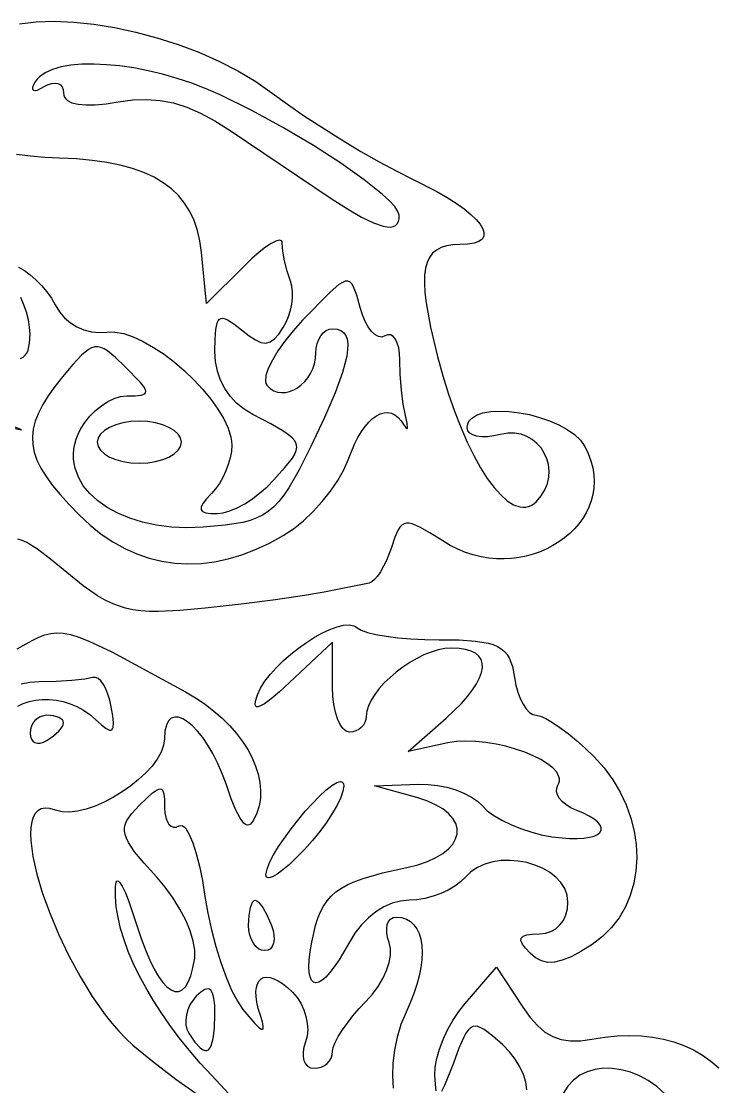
# Model space of a CAD drawing. Header units: millimetres. Extents: x -3.08 to 4.09, y 0 to 4.57.
# Drawn here: x 1.216 to 1.676, y 3.066 to 3.77 of the extents above; entities that cross this region are included whole.
import ezdxf

# ---------------------------------------------------------------- set-up
doc = ezdxf.new("R2010")
doc.units = ezdxf.units.MM

msp = doc.modelspace()

# ---------------------------------------------------------------- linework, layer by layer
at = {"flags": 128}
for points in [[(1.215086, 3.768242), (1.226231, 3.769511), (1.23827, 3.769866), (1.251036, 3.76934), (1.264364, 3.767963), (1.278088, 3.765765), (1.292042, 3.762779), (1.30606, 3.759035), (1.319976, 3.754564), (1.333625, 3.749397), (1.34684, 3.743566), (1.359456, 3.737102), (1.371306, 3.730034), (1.382225, 3.722396), (1.392325, 3.714992), (1.403612, 3.707209), (1.42822, 3.691437), (1.440782, 3.683915), (1.453009, 3.676946), (1.464519, 3.670765), (1.474934, 3.665604), (1.490962, 3.657432), (1.497819, 3.653442), (1.503876, 3.649557), (1.509111, 3.645808), (1.513502, 3.642224), (1.517027, 3.638837), (1.519663, 3.635677), (1.521389, 3.632774), (1.522183, 3.63016), (1.522023, 3.627863), (1.520887, 3.625916), (1.518753, 3.624349), (1.515598, 3.623191), (1.511402, 3.622475), (1.506142, 3.622229), (1.501534, 3.622024), (1.49745, 3.621388), (1.493883, 3.620285), (1.490826, 3.618684), (1.488274, 3.616549), (1.486219, 3.613848), (1.484655, 3.610546), (1.483574, 3.606609), (1.482971, 3.602004), (1.482839, 3.596698), (1.483171, 3.590656), (1.48396, 3.583844), (1.486885, 3.567778), (1.491559, 3.548229), (1.495064, 3.535508), (1.498812, 3.523444), (1.502766, 3.512087), (1.506891, 3.501491), (1.511153, 3.491706), (1.515515, 3.482784), (1.519941, 3.474778), (1.524397, 3.467739), (1.528847, 3.46172), (1.533256, 3.456771), (1.537588, 3.452946), (1.541807, 3.450295), (1.545878, 3.448871), (1.547847, 3.448636), (1.549766, 3.448726), (1.55163, 3.449149), (1.553435, 3.449911), (1.555177, 3.451019), (1.55685, 3.452479), (1.560069, 3.456249), (1.562473, 3.460232), (1.564105, 3.464354), (1.565003, 3.468542), (1.565208, 3.472719), (1.56476, 3.476813), (1.563698, 3.480747), (1.562062, 3.484449), (1.559893, 3.487844), (1.557231, 3.490856), (1.554115, 3.493412), (1.550585, 3.495438), (1.546681, 3.496858), (1.542444, 3.497599), (1.537913, 3.497585), (1.533128, 3.496743), (1.52869, 3.495791), (1.524551, 3.4953), (1.5208, 3.495252), (1.517529, 3.49563), (1.514828, 3.496416), (1.512786, 3.497592), (1.511495, 3.499142), (1.511045, 3.501048), (1.511234, 3.502895), (1.511786, 3.504563), (1.512679, 3.506057), (1.513892, 3.50738), (1.517188, 3.509528), (1.5215, 3.511032), (1.526653, 3.511921), (1.532472, 3.512223), (1.538782, 3.511963), (1.545408, 3.51117), (1.552175, 3.509871), (1.558909, 3.508092), (1.565435, 3.505863), (1.571578, 3.503208), (1.577163, 3.500157), (1.582015, 3.496737), (1.58596, 3.492974), (1.588823, 3.488896), (1.591098, 3.48414), (1.592831, 3.479429), (1.594043, 3.474774), (1.594753, 3.47019), (1.594983, 3.46569), (1.594753, 3.461289), (1.594084, 3.457), (1.592997, 3.452837), (1.591512, 3.448813), (1.589649, 3.444942), (1.58743, 3.441238), (1.584875, 3.437715), (1.582004, 3.434386), (1.578839, 3.431266), (1.575399, 3.428367), (1.571706, 3.425705), (1.567781, 3.423291), (1.563642, 3.421141), (1.559313, 3.419268), (1.554812, 3.417685), (1.550161, 3.416407), (1.54538, 3.415447), (1.54049, 3.414819), (1.535512, 3.414536), (1.530466, 3.414613), (1.525373, 3.415063), (1.520252, 3.4159), (1.515127, 3.417137), (1.510015, 3.418789), (1.504939, 3.420869), (1.499919, 3.42339), (1.494975, 3.426368), (1.486511, 3.431794), (1.479899, 3.435599), (1.474817, 3.43774), (1.472748, 3.438173), (1.470939, 3.438175), (1.46935, 3.43774), (1.467941, 3.436864), (1.46667, 3.43554), (1.465497, 3.433764), (1.463283, 3.428835), (1.460975, 3.422034), (1.457662, 3.413365), (1.453811, 3.406055), (1.451833, 3.403149), (1.449899, 3.40087), (1.448071, 3.399314), (1.446406, 3.398576), (1.4166, 3.392507), (1.403523, 3.390229), (1.384343, 3.387465), (1.361643, 3.384565), (1.338003, 3.381882), (1.321111, 3.380318), (1.307143, 3.379692), (1.301042, 3.379787), (1.295416, 3.380181), (1.290179, 3.380899), (1.285246, 3.381962), (1.280531, 3.383391), (1.275949, 3.385209), (1.271413, 3.387438), (1.266839, 3.3901), (1.257234, 3.396812), (1.246448, 3.405521), (1.235725, 3.414354), (1.227059, 3.420903), (1.22002, 3.425269), (1.216975, 3.426667), (1.214175, 3.427557)], [(1.46617, 3.641673), (1.465351, 3.644204), (1.463185, 3.647377), (1.459774, 3.651124), (1.455217, 3.655377), (1.443071, 3.665131), (1.427555, 3.676095), (1.409476, 3.687728), (1.389639, 3.699488), (1.368851, 3.710831), (1.34792, 3.721215), (1.338589, 3.725308), (1.329053, 3.728959), (1.319404, 3.73216), (1.309735, 3.734906), (1.300137, 3.737189), (1.290703, 3.739003), (1.281524, 3.740341), (1.272692, 3.741198), (1.264301, 3.741566), (1.256441, 3.741438), (1.249204, 3.740809), (1.242684, 3.739672), (1.236971, 3.73802), (1.232158, 3.735847), (1.228337, 3.733145), (1.226828, 3.731595), (1.2256, 3.729909), (1.224442, 3.727786), (1.223869, 3.726133), (1.223861, 3.724961), (1.224396, 3.724281), (1.225453, 3.724105), (1.227011, 3.724445), (1.231545, 3.726715), (1.234122, 3.728058), (1.236527, 3.728827), (1.238706, 3.72904), (1.240607, 3.728715), (1.242178, 3.727869), (1.243365, 3.72652), (1.244116, 3.724685), (1.244378, 3.722382), (1.244533, 3.720992), (1.244994, 3.719734), (1.245755, 3.71861), (1.246812, 3.71762), (1.249787, 3.716047), (1.253876, 3.715021), (1.259035, 3.714549), (1.26522, 3.714639), (1.272386, 3.715299), (1.280489, 3.716534), (1.290187, 3.717854), (1.299376, 3.718217), (1.308245, 3.717575), (1.316986, 3.71588), (1.325788, 3.713082), (1.334841, 3.709134), (1.344335, 3.703986), (1.354462, 3.69759), (1.421128, 3.65284), (1.431976, 3.645832), (1.441316, 3.640431), (1.449158, 3.636636), (1.455508, 3.634444), (1.458127, 3.633949), (1.460377, 3.633854), (1.462257, 3.634159), (1.463771, 3.634863), (1.464918, 3.635967), (1.465699, 3.637471), (1.466116, 3.639373), (1.46617, 3.641673)], [(1.383323, 3.466729), (1.390549, 3.474838), (1.395538, 3.481167), (1.397143, 3.483821), (1.398127, 3.48622), (1.39847, 3.488426), (1.398153, 3.490501), (1.397154, 3.49251), (1.395453, 3.494515), (1.39303, 3.49658), (1.389866, 3.498766), (1.381228, 3.503757), (1.369378, 3.509993), (1.36367, 3.513439), (1.358663, 3.517454), (1.354376, 3.522007), (1.350826, 3.527067), (1.348033, 3.532604), (1.346015, 3.538585), (1.34479, 3.544979), (1.344378, 3.551757), (1.344508, 3.560034), (1.34498, 3.566254), (1.345917, 3.570517), (1.346598, 3.571946), (1.347442, 3.572923), (1.348464, 3.573461), (1.349679, 3.573571), (1.351103, 3.573267), (1.352751, 3.572561), (1.356781, 3.569993), (1.361892, 3.565965), (1.366903, 3.562026), (1.371154, 3.559247), (1.374804, 3.557635), (1.37801, 3.557199), (1.38093, 3.557948), (1.38372, 3.559889), (1.386539, 3.563031), (1.389545, 3.567382), (1.391473, 3.570889), (1.393058, 3.574745), (1.394279, 3.578823), (1.395118, 3.582996), (1.395554, 3.58714), (1.395568, 3.591128), (1.395141, 3.594834), (1.394253, 3.598132), (1.392145, 3.604682), (1.390418, 3.61158), (1.389251, 3.618003), (1.388823, 3.623132), (1.388693, 3.624041), (1.388312, 3.624671), (1.387694, 3.625029), (1.38685, 3.625121), (1.384538, 3.624543), (1.381479, 3.622996), (1.377775, 3.620542), (1.37353, 3.617241), (1.368845, 3.613153), (1.363823, 3.60834), (1.338823, 3.58334), (1.335517, 3.617104), (1.334467, 3.624653), (1.332839, 3.631673), (1.330619, 3.638171), (1.327794, 3.644158), (1.324349, 3.649642), (1.320271, 3.654632), (1.315546, 3.659139), (1.310159, 3.66317), (1.304098, 3.666735), (1.297349, 3.669844), (1.289897, 3.672506), (1.281728, 3.674729), (1.272829, 3.676523), (1.263187, 3.677897), (1.252786, 3.678861), (1.241614, 3.679423), (1.231888, 3.679905), (1.22236, 3.680708), (1.21327, 3.681788)], [(1.21462, 3.607395), (1.218393, 3.605203), (1.222251, 3.602375), (1.22608, 3.599017), (1.229765, 3.595239), (1.233193, 3.591149), (1.236251, 3.586854), (1.238823, 3.582465), (1.241636, 3.577927), (1.245021, 3.573956), (1.2489, 3.570594), (1.253192, 3.567883), (1.257819, 3.565866), (1.2627, 3.564584), (1.267755, 3.56408), (1.272906, 3.564396), (1.275481, 3.564595), (1.278212, 3.564489), (1.284083, 3.563417), (1.290393, 3.561294), (1.297019, 3.558233), (1.303833, 3.554347), (1.310712, 3.54975), (1.31753, 3.544554), (1.324161, 3.538875), (1.330481, 3.532824), (1.336365, 3.526515), (1.341687, 3.520063), (1.346322, 3.513579), (1.350145, 3.507178), (1.353031, 3.500973), (1.354854, 3.495077), (1.355328, 3.492281), (1.355489, 3.489604), (1.355217, 3.485618), (1.354437, 3.481374), (1.353204, 3.477002), (1.351573, 3.472632), (1.349597, 3.468394), (1.347333, 3.46442), (1.344834, 3.46084), (1.342156, 3.457784), (1.338794, 3.454233), (1.336499, 3.451324), (1.335287, 3.449006), (1.335172, 3.447227), (1.336169, 3.445934), (1.338295, 3.445075), (1.341563, 3.444598), (1.345989, 3.444451), (1.349846, 3.444906), (1.354241, 3.446209), (1.35902, 3.44827), (1.364031, 3.450996), (1.36912, 3.454297), (1.374134, 3.45808), (1.378919, 3.462255), (1.383323, 3.466729)], [(1.389559, 3.429993), (1.396202, 3.434418), (1.402827, 3.439774), (1.409259, 3.445857), (1.415321, 3.452462), (1.420838, 3.459382), (1.425635, 3.466415), (1.429536, 3.473353), (1.432364, 3.479993), (1.43655, 3.490278), (1.438818, 3.494703), (1.441177, 3.498632), (1.443608, 3.502055), (1.44609, 3.504958), (1.448604, 3.50733), (1.45113, 3.509159), (1.453648, 3.510433), (1.456139, 3.511139), (1.458583, 3.511266), (1.46096, 3.510801), (1.463251, 3.509733), (1.465435, 3.508049), (1.467493, 3.505736), (1.469406, 3.502784), (1.470917, 3.500715), (1.471362, 3.500668), (1.471595, 3.501243), (1.471412, 3.504156), (1.470337, 3.509243), (1.468886, 3.516721), (1.467698, 3.526146), (1.466895, 3.536309), (1.4666, 3.546007), (1.466399, 3.550296), (1.465824, 3.554058), (1.464913, 3.557227), (1.463708, 3.559738), (1.462249, 3.561525), (1.460577, 3.562524), (1.458732, 3.562669), (1.456753, 3.561896), (1.454641, 3.561181), (1.452411, 3.561496), (1.450131, 3.562763), (1.447868, 3.564906), (1.44569, 3.567847), (1.443663, 3.571509), (1.441857, 3.575815), (1.440337, 3.580687), (1.438113, 3.588743), (1.436028, 3.594387), (1.434902, 3.596275), (1.43365, 3.597524), (1.432215, 3.598122), (1.430545, 3.598057), (1.428585, 3.597317), (1.426281, 3.59589), (1.420426, 3.590927), (1.402212, 3.572229), (1.396041, 3.565337), (1.390603, 3.558529), (1.385995, 3.55198), (1.382312, 3.545868), (1.379652, 3.540367), (1.37811, 3.535655), (1.377783, 3.531906), (1.378105, 3.530449), (1.378767, 3.529298), (1.380919, 3.527203), (1.383272, 3.52571), (1.385779, 3.524788), (1.388393, 3.524406), (1.391066, 3.524532), (1.393753, 3.525137), (1.396406, 3.526188), (1.398979, 3.527656), (1.401424, 3.529509), (1.403696, 3.531716), (1.405746, 3.534246), (1.407529, 3.537068), (1.408997, 3.540151), (1.410103, 3.543465), (1.410802, 3.546978), (1.411045, 3.550659), (1.411272, 3.553876), (1.411922, 3.556876), (1.412949, 3.559596), (1.414309, 3.561968), (1.415955, 3.563928), (1.417842, 3.565409), (1.419924, 3.566346), (1.422156, 3.566673), (1.425073, 3.566405), (1.427494, 3.565591), (1.429416, 3.564217), (1.430836, 3.562269), (1.431753, 3.559731), (1.432162, 3.556592), (1.432063, 3.552834), (1.431451, 3.548446), (1.430325, 3.543412), (1.428681, 3.537718), (1.423832, 3.524292), (1.416881, 3.508056), (1.407809, 3.488896), (1.400012, 3.473479), (1.393183, 3.461522), (1.389932, 3.456691), (1.386682, 3.452545), (1.383354, 3.449023), (1.379868, 3.446066), (1.376143, 3.443612), (1.372099, 3.441603), (1.367656, 3.439978), (1.362735, 3.438677), (1.351134, 3.436805), (1.336656, 3.435507), (1.32587, 3.435138), (1.315548, 3.435596), (1.305756, 3.43683), (1.296556, 3.43879), (1.288012, 3.441423), (1.280189, 3.444679), (1.273149, 3.448507), (1.266958, 3.452856), (1.261679, 3.457674), (1.257375, 3.46291), (1.25411, 3.468514), (1.251949, 3.474434), (1.251302, 3.477497), (1.250955, 3.48062), (1.250916, 3.483796), (1.251192, 3.487019), (1.251792, 3.490284), (1.252724, 3.493582), (1.253995, 3.496909), (1.255614, 3.500257), (1.258359, 3.50467), (1.261654, 3.508787), (1.265376, 3.512519), (1.269401, 3.515774), (1.273603, 3.518463), (1.277858, 3.520495), (1.282043, 3.52178), (1.286031, 3.522229), (1.291621, 3.522335), (1.295594, 3.522767), (1.297939, 3.523694), (1.298498, 3.524395), (1.298647, 3.525284), (1.297709, 3.527708), (1.295115, 3.531135), (1.28492, 3.541673), (1.27858, 3.547726), (1.27341, 3.551944), (1.271133, 3.553343), (1.268993, 3.554258), (1.266937, 3.55468), (1.264913, 3.5546), (1.26287, 3.554011), (1.260755, 3.552902), (1.256103, 3.549095), (1.250542, 3.543111), (1.243656, 3.534882), (1.238543, 3.5284), (1.234171, 3.522285), (1.230547, 3.516482), (1.227679, 3.510934), (1.225572, 3.505583), (1.224235, 3.500374), (1.223672, 3.495249), (1.223892, 3.490152), (1.224901, 3.485027), (1.226706, 3.479817), (1.229313, 3.474464), (1.23273, 3.468913), (1.236963, 3.463107), (1.24202, 3.456988), (1.247906, 3.450502), (1.254628, 3.44359), (1.261838, 3.436883), (1.269271, 3.430952), (1.276915, 3.425796), (1.284756, 3.421419), (1.292782, 3.41782), (1.30098, 3.415001), (1.309336, 3.412963), (1.317838, 3.411708), (1.326474, 3.411237), (1.335229, 3.411551), (1.344091, 3.412651), (1.353048, 3.414539), (1.362086, 3.417216), (1.371193, 3.420683), (1.380354, 3.424942), (1.389559, 3.429993)], [(1.215911, 3.54692), (1.217575, 3.547864), (1.218937, 3.549092), (1.220023, 3.550617), (1.220856, 3.552449), (1.221864, 3.557077), (1.222156, 3.563062), (1.221873, 3.567659), (1.22106, 3.572529), (1.219776, 3.577523), (1.218076, 3.582493), (1.216019, 3.587291)], [(1.183948, 3.506229), (1.2166, 3.499868), (1.186045, 3.511965)], [(1.322156, 3.491673), (1.321589, 3.494463), (1.319964, 3.497066), (1.317395, 3.499425), (1.313996, 3.501482), (1.309881, 3.503182), (1.305164, 3.504466), (1.299958, 3.505279), (1.294378, 3.505562), (1.288798, 3.505279), (1.283593, 3.504466), (1.278875, 3.503182), (1.27476, 3.501482), (1.271361, 3.499425), (1.268792, 3.497066), (1.267167, 3.494463), (1.2666, 3.491673), (1.267167, 3.488883), (1.268792, 3.486281), (1.271361, 3.483922), (1.27476, 3.481864), (1.278875, 3.480165), (1.283593, 3.47888), (1.288798, 3.478068), (1.294378, 3.477784), (1.299958, 3.478068), (1.305164, 3.47888), (1.309881, 3.480165), (1.313996, 3.481864), (1.317395, 3.483922), (1.319964, 3.486281), (1.321589, 3.488883), (1.322156, 3.491673)], [(1.40835, 3.161271), (1.410882, 3.172251), (1.412389, 3.176967), (1.414123, 3.181218), (1.416136, 3.185046), (1.418479, 3.18849), (1.421202, 3.19159), (1.424356, 3.194385), (1.427991, 3.196916), (1.432159, 3.199221), (1.436909, 3.201342), (1.442294, 3.203317), (1.455167, 3.206992), (1.471184, 3.210562), (1.478485, 3.212354), (1.484901, 3.21453), (1.490424, 3.217038), (1.495047, 3.219828), (1.498763, 3.222849), (1.501565, 3.22605), (1.503444, 3.229379), (1.504396, 3.232786), (1.504411, 3.23622), (1.503483, 3.23963), (1.501605, 3.242965), (1.49877, 3.246174), (1.49497, 3.249205), (1.490198, 3.252009), (1.484448, 3.254534), (1.477712, 3.256729), (1.449934, 3.264451), (1.479128, 3.265562), (1.485254, 3.26547), (1.491474, 3.264774), (1.497617, 3.263532), (1.50351, 3.261805), (1.508981, 3.259651), (1.513859, 3.257129), (1.51797, 3.254297), (1.521142, 3.251215), (1.524393, 3.248011), (1.528727, 3.244831), (1.533957, 3.241758), (1.539894, 3.238875), (1.54635, 3.236265), (1.553136, 3.234012), (1.560065, 3.232199), (1.566948, 3.230909), (1.578826, 3.229745), (1.583844, 3.22969), (1.588219, 3.229952), (1.591929, 3.230506), (1.594951, 3.231328), (1.597265, 3.232392), (1.598847, 3.233673), (1.599676, 3.235147), (1.599731, 3.236787), (1.598989, 3.238569), (1.597428, 3.240468), (1.595027, 3.242459), (1.591762, 3.244516), (1.587614, 3.246614), (1.582559, 3.248729), (1.57919, 3.250263), (1.57628, 3.252072), (1.573877, 3.254089), (1.572028, 3.256248), (1.570778, 3.258481), (1.570176, 3.260723), (1.570268, 3.262906), (1.5711, 3.264965), (1.57176, 3.266332), (1.572079, 3.267725), (1.572071, 3.269138), (1.571752, 3.270567), (1.570241, 3.273444), (1.567667, 3.276311), (1.564154, 3.27912), (1.559822, 3.281824), (1.554793, 3.284377), (1.549189, 3.286732), (1.543132, 3.288843), (1.536743, 3.290663), (1.530144, 3.292145), (1.523458, 3.293242), (1.516805, 3.293909), (1.510308, 3.294097), (1.504088, 3.293761), (1.498267, 3.292854), (1.472156, 3.287201), (1.497156, 3.309271), (1.502561, 3.314251), (1.507282, 3.319032), (1.511316, 3.323594), (1.514663, 3.327924), (1.517321, 3.332002), (1.519289, 3.335813), (1.520565, 3.339341), (1.521149, 3.342567), (1.521039, 3.345477), (1.520233, 3.348053), (1.518731, 3.350278), (1.516531, 3.352136), (1.513632, 3.35361), (1.510032, 3.354683), (1.50573, 3.35534), (1.500725, 3.355562), (1.496417, 3.355251), (1.4919, 3.354353), (1.487243, 3.352922), (1.482511, 3.351012), (1.477773, 3.348676), (1.473095, 3.34597), (1.468544, 3.342946), (1.464187, 3.339658), (1.460092, 3.33616), (1.456325, 3.332507), (1.452954, 3.328751), (1.450046, 3.324947), (1.447667, 3.321149), (1.445885, 3.31741), (1.444766, 3.313784), (1.444378, 3.310326), (1.444151, 3.308252), (1.443501, 3.306317), (1.442474, 3.304565), (1.441114, 3.303036), (1.439468, 3.301774), (1.437581, 3.30082), (1.435499, 3.300217), (1.433267, 3.300007), (1.431035, 3.300613), (1.428953, 3.30235), (1.427066, 3.305096), (1.42542, 3.308731), (1.42406, 3.313131), (1.423033, 3.318177), (1.422383, 3.323745), (1.422156, 3.329715), (1.422156, 3.359437), (1.393753, 3.332757), (1.38706, 3.326642), (1.381546, 3.321994), (1.377196, 3.318807), (1.373998, 3.317074), (1.372827, 3.316752), (1.371939, 3.316792), (1.371332, 3.317193), (1.371005, 3.317954), (1.371184, 3.320555), (1.372462, 3.32459), (1.374563, 3.329042), (1.377441, 3.333608), (1.380987, 3.338217), (1.385093, 3.342795), (1.389649, 3.347271), (1.394547, 3.35157), (1.39968, 3.35562), (1.404937, 3.359349), (1.410211, 3.362683), (1.415393, 3.36555), (1.420375, 3.367877), (1.425047, 3.369592), (1.429302, 3.370621), (1.433031, 3.370892), (1.436125, 3.370332), (1.4374, 3.369717), (1.438475, 3.368868), (1.440978, 3.367311), (1.445138, 3.365858), (1.450736, 3.364542), (1.457548, 3.363394), (1.465355, 3.362446), (1.473932, 3.361729), (1.483061, 3.361276), (1.492517, 3.361118), (1.505892, 3.360919), (1.516567, 3.360213), (1.524874, 3.358836), (1.528241, 3.357844), (1.531139, 3.356623), (1.533609, 3.355151), (1.535691, 3.353409), (1.537429, 3.351375), (1.538861, 3.34903), (1.540029, 3.346352), (1.540976, 3.343321), (1.542364, 3.336118), (1.5433, 3.331096), (1.544601, 3.326411), (1.546207, 3.322165), (1.548061, 3.318462), (1.550102, 3.315402), (1.552273, 3.31309), (1.554514, 3.311628), (1.556767, 3.311118), (1.5595, 3.310561), (1.563126, 3.308965), (1.567489, 3.306442), (1.572432, 3.303104), (1.577799, 3.299063), (1.583433, 3.29443), (1.589178, 3.289319), (1.594878, 3.28384), (1.601581, 3.276435), (1.607378, 3.268589), (1.61227, 3.260387), (1.616258, 3.251912), (1.619342, 3.24325), (1.621522, 3.234484), (1.6228, 3.2257), (1.623177, 3.216981), (1.622652, 3.208411), (1.621227, 3.200077), (1.618903, 3.19206), (1.615679, 3.184447), (1.611557, 3.177322), (1.606538, 3.170768), (1.600621, 3.164871), (1.593809, 3.159715), (1.586307, 3.155056), (1.579729, 3.151556), (1.57395, 3.149198), (1.568847, 3.147963), (1.564294, 3.147835), (1.560168, 3.148795), (1.556344, 3.150826), (1.552698, 3.153909), (1.549618, 3.157217), (1.5476, 3.159958), (1.546662, 3.162172), (1.546823, 3.163896), (1.5481, 3.165169), (1.550514, 3.166031), (1.554082, 3.166519), (1.558823, 3.166673), (1.562816, 3.167068), (1.56645, 3.168215), (1.56967, 3.170054), (1.572423, 3.172527), (1.574657, 3.175576), (1.576319, 3.179142), (1.577355, 3.183166), (1.577712, 3.18759), (1.577147, 3.192316), (1.575531, 3.196684), (1.572986, 3.200665), (1.56963, 3.204229), (1.565584, 3.207349), (1.560966, 3.209994), (1.555898, 3.212136), (1.550498, 3.213746), (1.544887, 3.214796), (1.539184, 3.215255), (1.53351, 3.215096), (1.527983, 3.214289), (1.522724, 3.212806), (1.517853, 3.210617), (1.51349, 3.207693), (1.509753, 3.204007), (1.506732, 3.200969), (1.502945, 3.198136), (1.498546, 3.195569), (1.493686, 3.193331), (1.488516, 3.191483), (1.483189, 3.190087), (1.477856, 3.189204), (1.47267, 3.188896), (1.467093, 3.188389), (1.461527, 3.186911), (1.456058, 3.184523), (1.450776, 3.181288), (1.445767, 3.177268), (1.441121, 3.172524), (1.436925, 3.16712), (1.433267, 3.161118), (1.426425, 3.149396), (1.423279, 3.144793), (1.420343, 3.14103), (1.417634, 3.138106), (1.415173, 3.136021), (1.412979, 3.134774), (1.411069, 3.134366), (1.409464, 3.134796), (1.408182, 3.136065), (1.407243, 3.138171), (1.406666, 3.141116), (1.406468, 3.144898), (1.406671, 3.149518), (1.407292, 3.154976), (1.40835, 3.161271)], [(1.21367, 3.355034), (1.223637, 3.360587), (1.227889, 3.362683), (1.231889, 3.364265), (1.235816, 3.365288), (1.239846, 3.365706), (1.244157, 3.365474), (1.248925, 3.364547), (1.254329, 3.362879), (1.260545, 3.360426), (1.276125, 3.352982), (1.324837, 3.326673), (1.33154, 3.322728), (1.337841, 3.318473), (1.343717, 3.313945), (1.349148, 3.309178), (1.354112, 3.304209), (1.35859, 3.299072), (1.36256, 3.293804), (1.366001, 3.288441), (1.368893, 3.283017), (1.371214, 3.277568), (1.372944, 3.272131), (1.374061, 3.26674), (1.374545, 3.261431), (1.374375, 3.25624), (1.37353, 3.251202), (1.371989, 3.246354), (1.36988, 3.241892), (1.367793, 3.23926), (1.366736, 3.238652), (1.365657, 3.238529), (1.364548, 3.238898), (1.363399, 3.239769), (1.360945, 3.24305), (1.358224, 3.248442), (1.355161, 3.256015), (1.351684, 3.26584), (1.349012, 3.273058), (1.346078, 3.279768), (1.342941, 3.285924), (1.339662, 3.291483), (1.336301, 3.296402), (1.332917, 3.300635), (1.329571, 3.304139), (1.326323, 3.306871), (1.323232, 3.308786), (1.320358, 3.309841), (1.317762, 3.30999), (1.315504, 3.309192), (1.313643, 3.3074), (1.31224, 3.304572), (1.311354, 3.300664), (1.311045, 3.295632), (1.310473, 3.291305), (1.308833, 3.286807), (1.306243, 3.282213), (1.302818, 3.277601), (1.298675, 3.273046), (1.293929, 3.268624), (1.288697, 3.264411), (1.283095, 3.260482), (1.27724, 3.256915), (1.271247, 3.253785), (1.265232, 3.251168), (1.259312, 3.249139), (1.253604, 3.247776), (1.248222, 3.247154), (1.243284, 3.247349), (1.238906, 3.248437), (1.23534, 3.249488), (1.232242, 3.249749), (1.2296, 3.24926), (1.227398, 3.248063), (1.225624, 3.246199), (1.224265, 3.243708), (1.223307, 3.240632), (1.222736, 3.237011), (1.222538, 3.232886), (1.222701, 3.228298), (1.224055, 3.217899), (1.226687, 3.206139), (1.230491, 3.193347), (1.235358, 3.17985), (1.241181, 3.165975), (1.24785, 3.15205), (1.25526, 3.138402), (1.2633, 3.125359), (1.271863, 3.113248), (1.276308, 3.107644), (1.280842, 3.102396), (1.285454, 3.097545), (1.290128, 3.093132), (1.303035, 3.08241), (1.318614, 3.070595), (1.334902, 3.059122)], [(1.214065, 3.317211), (1.217686, 3.319006), (1.221624, 3.32035), (1.225822, 3.321238), (1.230218, 3.32167), (1.234755, 3.321641), (1.239372, 3.32115), (1.244011, 3.320194), (1.248612, 3.318769), (1.253115, 3.316874), (1.257462, 3.314506), (1.261592, 3.311662), (1.265448, 3.30834), (1.269378, 3.304735), (1.272452, 3.302374), (1.274723, 3.3013), (1.275574, 3.301258), (1.276243, 3.301554), (1.276737, 3.302191), (1.277063, 3.303176), (1.277237, 3.306209), (1.276815, 3.310694), (1.27585, 3.316673), (1.274882, 3.321081), (1.273654, 3.325083), (1.272219, 3.3286), (1.270625, 3.331552), (1.268923, 3.333859), (1.267163, 3.335443), (1.265395, 3.336222), (1.26367, 3.336118), (1.258331, 3.335039), (1.249843, 3.334156), (1.239377, 3.333559), (1.2281, 3.33334), (1.2221, 3.332918), (1.216184, 3.331694)], [(1.244378, 3.306215), (1.244151, 3.307199), (1.243501, 3.308118), (1.241114, 3.309677), (1.237581, 3.310731), (1.233267, 3.311118), (1.231035, 3.310877), (1.228953, 3.310188), (1.227066, 3.309098), (1.22542, 3.307656), (1.22406, 3.305911), (1.223033, 3.303911), (1.222383, 3.301704), (1.222156, 3.29934), (1.222383, 3.297117), (1.223033, 3.295314), (1.22406, 3.293953), (1.22542, 3.293052), (1.227066, 3.292631), (1.228953, 3.292711), (1.231035, 3.293311), (1.233267, 3.294451), (1.237581, 3.297504), (1.241114, 3.300739), (1.243501, 3.303771), (1.244151, 3.305091), (1.244378, 3.306215)], [(1.364697, 3.04872), (1.342253, 3.072951), (1.33468, 3.081274), (1.327534, 3.08963), (1.320826, 3.097997), (1.314569, 3.106353), (1.308772, 3.114678), (1.303446, 3.122949), (1.298604, 3.131144), (1.294255, 3.139243), (1.290411, 3.147223), (1.287082, 3.155063), (1.284281, 3.162741), (1.282017, 3.170236), (1.280302, 3.177526), (1.279146, 3.18459), (1.278562, 3.191405), (1.278559, 3.197951), (1.279004, 3.200803), (1.279417, 3.201494), (1.279947, 3.201711), (1.280588, 3.201469), (1.28133, 3.20078), (1.283095, 3.198116), (1.285184, 3.193823), (1.287537, 3.188008), (1.292809, 3.172229), (1.29556, 3.163676), (1.29838, 3.156018), (1.301244, 3.149268), (1.304126, 3.14344), (1.307001, 3.138549), (1.309845, 3.134609), (1.312631, 3.131634), (1.315335, 3.129639), (1.317931, 3.128636), (1.320395, 3.128642), (1.3227, 3.129669), (1.324822, 3.131733), (1.326736, 3.134847), (1.328417, 3.139025), (1.329838, 3.144282), (1.330975, 3.150632), (1.331066, 3.155876), (1.330038, 3.161947), (1.32799, 3.168639), (1.325019, 3.175741), (1.321223, 3.183046), (1.3167, 3.190345), (1.311548, 3.197429), (1.305864, 3.20409), (1.297491, 3.213352), (1.291279, 3.220911), (1.287136, 3.22714), (1.285813, 3.229873), (1.284972, 3.232415), (1.284603, 3.234812), (1.284694, 3.237111), (1.285234, 3.239359), (1.286212, 3.241604), (1.289433, 3.246268), (1.294267, 3.251479), (1.299283, 3.256379), (1.303199, 3.259853), (1.306149, 3.26189), (1.307303, 3.262366), (1.308265, 3.262479), (1.309052, 3.262227), (1.30968, 3.26161), (1.310527, 3.259272), (1.310937, 3.255454), (1.311045, 3.250146), (1.311243, 3.246626), (1.31181, 3.243581), (1.312707, 3.241059), (1.313894, 3.239109), (1.315332, 3.237781), (1.31698, 3.237124), (1.318801, 3.237187), (1.320753, 3.238021), (1.321779, 3.23836), (1.322851, 3.238155), (1.32396, 3.237428), (1.325097, 3.236205), (1.327423, 3.232363), (1.329757, 3.226819), (1.33203, 3.219765), (1.334171, 3.211392), (1.336112, 3.20189), (1.337781, 3.191451), (1.339615, 3.180441), (1.342029, 3.169292), (1.344919, 3.158312), (1.348182, 3.147807), (1.351715, 3.138084), (1.355416, 3.129449), (1.35918, 3.12221), (1.362906, 3.116673), (1.370781, 3.107408), (1.37341, 3.104869), (1.375198, 3.103715), (1.375783, 3.103655), (1.376168, 3.103939), (1.376343, 3.105533), (1.375748, 3.108488), (1.374406, 3.112798), (1.37301, 3.117361), (1.372067, 3.121508), (1.37156, 3.125225), (1.371469, 3.128498), (1.371773, 3.131314), (1.372454, 3.133658), (1.373491, 3.135516), (1.374866, 3.136875), (1.376559, 3.13772), (1.37855, 3.138037), (1.38082, 3.137813), (1.383349, 3.137033), (1.386119, 3.135683), (1.389108, 3.13375), (1.392298, 3.131219), (1.39567, 3.128076), (1.398607, 3.124645), (1.401084, 3.120753), (1.403063, 3.116535), (1.40451, 3.112126), (1.40539, 3.107661), (1.405666, 3.103273), (1.405304, 3.099098), (1.404267, 3.095271), (1.403169, 3.091756), (1.40263, 3.088478), (1.402627, 3.085508), (1.403137, 3.082918), (1.404137, 3.080779), (1.405605, 3.079163), (1.407517, 3.078141), (1.40985, 3.077784), (1.412321, 3.078011), (1.414627, 3.078661), (1.416716, 3.079689), (1.41854, 3.081048), (1.420046, 3.082694), (1.421184, 3.084581), (1.421905, 3.086664), (1.422156, 3.088896), (1.422605, 3.091575), (1.42389, 3.094942), (1.425922, 3.098858), (1.428611, 3.103191), (1.435597, 3.11256), (1.439715, 3.117325), (1.444128, 3.121965), (1.448409, 3.126728), (1.452145, 3.131836), (1.455275, 3.137132), (1.457734, 3.142456), (1.45946, 3.14765), (1.460388, 3.152553), (1.460456, 3.157007), (1.4596, 3.160854), (1.458523, 3.164257), (1.457956, 3.167431), (1.457879, 3.170306), (1.458276, 3.172814), (1.459126, 3.174885), (1.460411, 3.17645), (1.462112, 3.177439), (1.464212, 3.177784), (1.467747, 3.17745), (1.470881, 3.176471), (1.47361, 3.174883), (1.475931, 3.172721), (1.477841, 3.17002), (1.479335, 3.166815), (1.480411, 3.163142), (1.481064, 3.159036), (1.481291, 3.154533), (1.481089, 3.149667), (1.480453, 3.144474), (1.479381, 3.13899), (1.477869, 3.133249), (1.475913, 3.127286), (1.47351, 3.121138), (1.470656, 3.11484), (1.467269, 3.106747), (1.464722, 3.098344), (1.462972, 3.089782), (1.461977, 3.081213), (1.461696, 3.072786), (1.462084, 3.064653)], [(1.3781, 3.205798), (1.378781, 3.209439), (1.380491, 3.213872), (1.383081, 3.21893), (1.386404, 3.224443), (1.394655, 3.236156), (1.404061, 3.247661), (1.413435, 3.257604), (1.417741, 3.261567), (1.421595, 3.264632), (1.424849, 3.266631), (1.427355, 3.267393), (1.428281, 3.267258), (1.428965, 3.266751), (1.429388, 3.26585), (1.429531, 3.264534), (1.428997, 3.261051), (1.427477, 3.256715), (1.425078, 3.251699), (1.421904, 3.246177), (1.418064, 3.240319), (1.413662, 3.2343), (1.408805, 3.228291), (1.4036, 3.222465), (1.393581, 3.212626), (1.389221, 3.208954), (1.385434, 3.206205), (1.382324, 3.204446), (1.379995, 3.203746), (1.379156, 3.203815), (1.378552, 3.204174), (1.378196, 3.204833), (1.3781, 3.205798)], [(1.3666, 3.172229), (1.366944, 3.1787), (1.36788, 3.184), (1.369266, 3.18758), (1.370084, 3.188555), (1.370962, 3.188896), (1.37197, 3.188555), (1.373163, 3.18758), (1.375927, 3.184), (1.378899, 3.1787), (1.381725, 3.172229), (1.38279, 3.168881), (1.383358, 3.165758), (1.38345, 3.162927), (1.383081, 3.160458), (1.382271, 3.158419), (1.381036, 3.156877), (1.379395, 3.155902), (1.377364, 3.155562), (1.375199, 3.155902), (1.373181, 3.156877), (1.371352, 3.158419), (1.369758, 3.160458), (1.368442, 3.162927), (1.367448, 3.165758), (1.36682, 3.168881), (1.3666, 3.172229)], [(1.490602, 3.062848), (1.490048, 3.067087), (1.489698, 3.073298), (1.489946, 3.078471), (1.491002, 3.084245), (1.492783, 3.090427), (1.495206, 3.096823), (1.49819, 3.103238), (1.501653, 3.109478), (1.505511, 3.11535), (1.509684, 3.120659), (1.530531, 3.144701), (1.547892, 3.118215), (1.552708, 3.111465), (1.557521, 3.106008), (1.562459, 3.101786), (1.567651, 3.098739), (1.573223, 3.096808), (1.579304, 3.095934), (1.586022, 3.096057), (1.593503, 3.097118), (1.602012, 3.098484), (1.61029, 3.099296), (1.618324, 3.099559), (1.626099, 3.099278), (1.633604, 3.098459), (1.640824, 3.097107), (1.647746, 3.095227), (1.654356, 3.092826), (1.660641, 3.089909), (1.666587, 3.086481), (1.672182, 3.082547), (1.677411, 3.078114)], [(1.344378, 3.11334), (1.344219, 3.119383), (1.343722, 3.124073), (1.342858, 3.12744), (1.341597, 3.12951), (1.340809, 3.130068), (1.33991, 3.130314), (1.337769, 3.129879), (1.335143, 3.128235), (1.332003, 3.125409), (1.329675, 3.122682), (1.327796, 3.11966), (1.326388, 3.116445), (1.32547, 3.113135), (1.325064, 3.109832), (1.325189, 3.106636), (1.325865, 3.103647), (1.327114, 3.100965), (1.331154, 3.095057), (1.334658, 3.091279), (1.336208, 3.09019), (1.337624, 3.089633), (1.338906, 3.089608), (1.340054, 3.090116), (1.341066, 3.091156), (1.341944, 3.092729), (1.343296, 3.097471), (1.344108, 3.104341), (1.344378, 3.11334)], [(1.550514, 3.063462), (1.549812, 3.068577), (1.548288, 3.073738), (1.545973, 3.078865), (1.542895, 3.083881), (1.539085, 3.088704), (1.534573, 3.093257), (1.527777, 3.099256), (1.522426, 3.103358), (1.520189, 3.104659), (1.518187, 3.10544), (1.51638, 3.105685), (1.514725, 3.105378), (1.513181, 3.104505), (1.511706, 3.10305), (1.510258, 3.100997), (1.508795, 3.098331), (1.505659, 3.091098), (1.501962, 3.081229), (1.496198, 3.066468), (1.494158, 3.06239)], [(1.641818, 3.060994), (1.636436, 3.065699), (1.630773, 3.069648), (1.624914, 3.072834), (1.618946, 3.075249), (1.612954, 3.076888), (1.607024, 3.077743), (1.601243, 3.077807), (1.595696, 3.077075), (1.59047, 3.075539), (1.58565, 3.073192), (1.581323, 3.070027), (1.577574, 3.066039), (1.57449, 3.061219)]]:
    msp.add_lwpolyline(points, dxfattribs=at)

doc.saveas('drawing.dxf')
